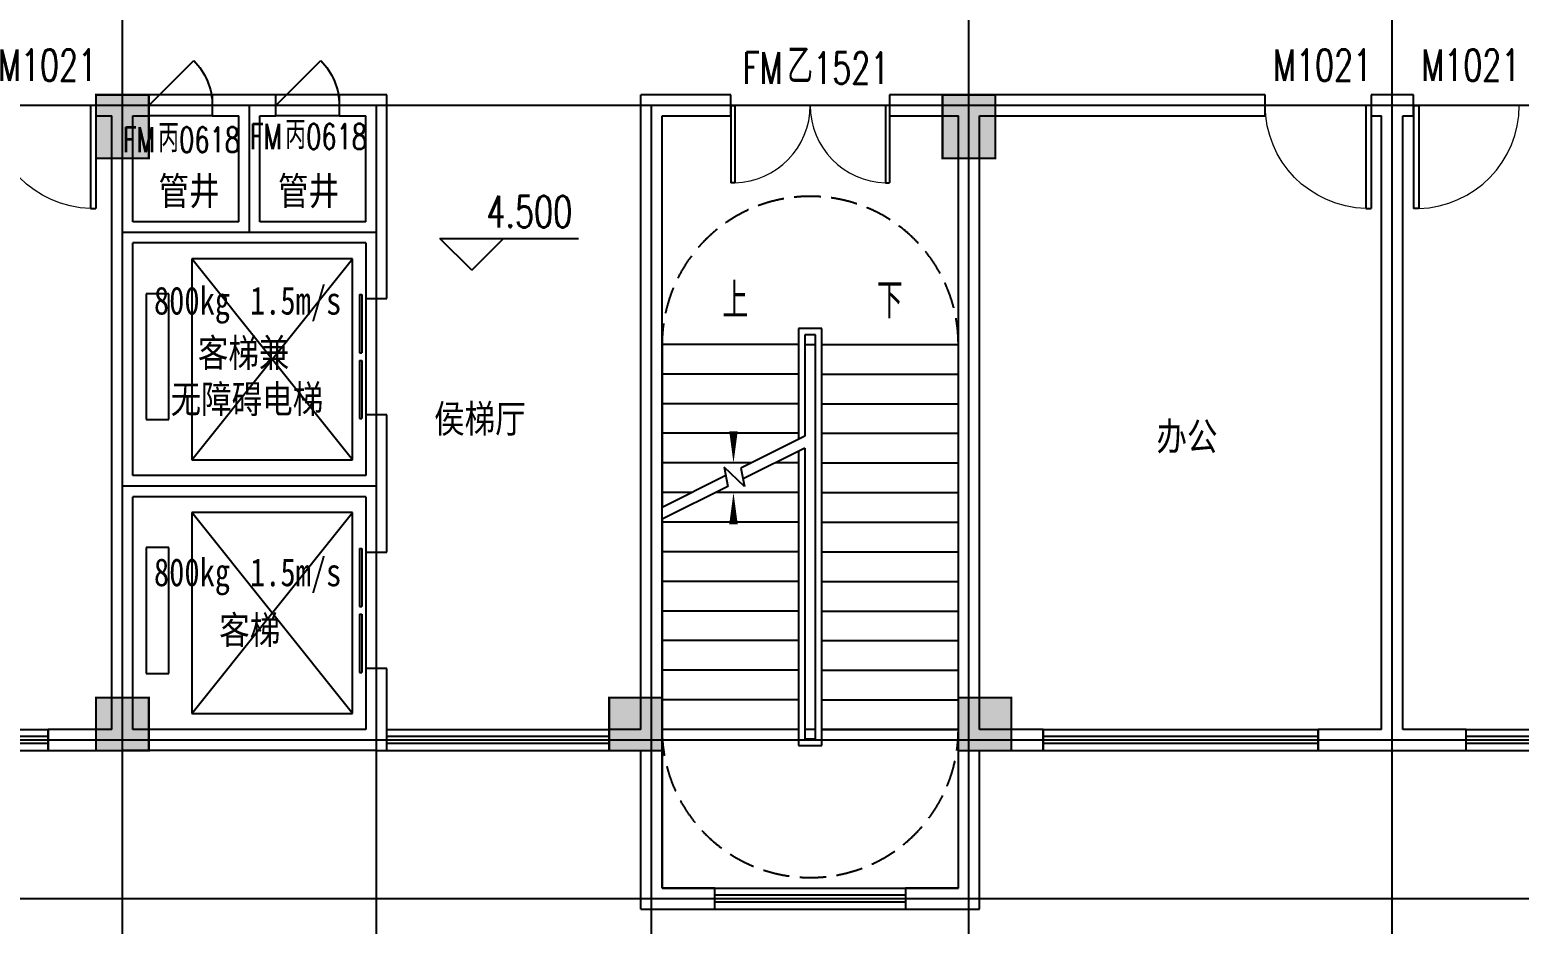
# Model space of a CAD drawing. Extents: x -6243262 to 3079315, y -2914302 to 172723.
# Drawn here: x -2473525 to -2459450, y -720143 to -711687 of the extents above; entities that cross this region are included whole.
import ezdxf

# ---------------------------------------------------------------- set-up
doc = ezdxf.new("R2010")
doc.units = 0
doc.header["$LTSCALE"] = 1000
doc.linetypes.add('DASH', pattern=[0.35, 0.25, -0.1])
for name, color, linetype in [('0-柱网', 2, 'Continuous'), ('A-DOOR', 141, 'Continuous'), ('A-FLOR-EVTR', 2, 'Continuous'), ('DIM_ELEV', 3, 'Continuous'), ('DIM_SYMB', 3, 'Continuous'), ('DOOR_FIRE', 4, 'Continuous'), ('DOOR_FIRE_TEXT', 7, 'Continuous'), ('DOTE', 24, 'Continuous'), ('PUB_TEXT', 7, 'Continuous'), ('STAIR', 2, 'Continuous'), ('WALL', 9, 'Continuous'), ('WINDOW', 4, 'Continuous'), ('WINDOW_TEXT', 7, 'Continuous')]:
    doc.layers.add(name, color=color, linetype=linetype)
doc.styles.add('-宋体', font='', dxfattribs={"width": 0.8})
doc.styles.add('_TCH_DIM', font='SIMPLEX', dxfattribs={"bigfont": 'GBCBIG'})
doc.styles.add('_TCH_WINDOW', font='SIMPLEX', dxfattribs={"height": 3.5, "bigfont": 'GBCBIG'})
doc.styles.get('-宋体').set_extended_font_data('SimSun')

# ---------------------------------------------------------------- blocks, each defined once
blk = doc.blocks.new('1#柱网')
at = {"layer": '0-柱网'}
for points in [[(509855, 85967), (509855, 85367), (510355, 85367), (510355, 85967)], [(517855, 85967), (517855, 85367), (518355, 85367), (518355, 85967)], [(509855, 80267), (509855, 79767), (510355, 79767), (510355, 80267)], [(514705, 80267), (514705, 79767), (515205, 79767), (515205, 80267)], [(518005, 80267), (518005, 79767), (518505, 79767), (518505, 80267)]]:
    blk.add_hatch(color=0, dxfattribs=at).paths.add_polyline_path(points)
at = {"layer": '0-柱网', "color": 0, "const_width": 20}
for points in [[(509855, 85967), (509855, 85367), (510355, 85367), (510355, 85967), (509855, 85967)], [(517855, 85967), (517855, 85367), (518355, 85367), (518355, 85967), (517855, 85967)], [(509855, 80267), (509855, 79767), (510355, 79767), (510355, 80267), (509855, 80267)], [(514705, 80267), (514705, 79767), (515205, 79767), (515205, 80267), (514705, 80267)], [(518005, 80267), (518005, 79767), (518505, 79767), (518505, 80267), (518005, 80267)]]:
    blk.add_lwpolyline(points, dxfattribs=at)
blk = doc.blocks.new('$WINLIB2D$00000001')
at = {"color": 0}
for points in [[(-0.5, 0.5), (-0.5, -0.5)], [(-0.5, 0.5), (0.5, 0.5)], [(0.5, -0.5), (0.5, 0.5)], [(0.5, 0.1667), (-0.5, 0.1667)], [(0.5, -0.1667), (-0.5, -0.1667)], [(-0.5, -0.5), (0.5, -0.5)]]:
    blk.add_lwpolyline(points, dxfattribs=at)
blk = doc.blocks.new('$DorLib2D$00000001')
at = {"color": 0}
for p, q in [((0.45, 0.975), (0.5, 0.975)), ((0.45, 0), (0.45, 0.975)), ((0.5, 0), (0.5, 0.975)), ((0.5, 0), (0.45, 0))]:
    blk.add_line(p, q, dxfattribs=at)
at = {"color": 0, "lineweight": 13}
blk.add_arc((0.475, 0), 0.975, 91.4693, 180, dxfattribs=at)
blk = doc.blocks.new('$DORLIB2D$00000127')
at = {"color": 0}
for points in [[(-0.533, 0.795), (-0.533, 0.69)], [(-0.033, 0.795), (-0.533, 0.795)], [(-0.033, 0.795), (-0.033, 0.69)], [(0.533, 0.795), (0.033, 0.795)], [(0.033, 0.795), (0.033, 0.69)], [(0.533, 0.795), (0.533, 0.69)], [(-0.033, 0.69), (-0.533, 0.69)], [(0.533, 0.69), (0.033, 0.69)], [(0.5, 0.5), (-0.5, 0.5)]]:
    blk.add_lwpolyline(points, dxfattribs=at)
blk = doc.blocks.new('$DorLib2D$00000114')
at = {"color": 0}
blk.add_line((0.5, 0), (-0.207, 0.707), dxfattribs=at)
blk.add_arc((0.5, 0), 1, 135, 180, dxfattribs=at)
blk = doc.blocks.new('$DorLib2D$00000002')
at = {"color": 0}
for p, q in [((-0.5, 0), (-0.5, 0.4875)), ((-0.475, 0.4875), (-0.5, 0.4875)), ((-0.475, 0), (-0.475, 0.4875)), ((0.475, 0), (0.475, 0.4875)), ((0.475, 0.4875), (0.5, 0.4875)), ((0.5, 0), (0.5, 0.4875)), ((-0.5, 0), (-0.475, 0)), ((0.5, 0), (0.475, 0))]:
    blk.add_line(p, q, dxfattribs=at)
at = {"color": 0, "lineweight": 13}
for centre, start, end in [((-0.4875, 0), 0, 88.53072), ((0.4875, 0), 91.46928, 180)]:
    blk.add_arc(centre, 0.4875, start, end, dxfattribs=at)

msp = doc.modelspace()

# ---------------------------------------------------------------- linework, layer by layer
at = {"color": 8, "linetype": 'DASH'}
for centre, start, end in [((-2466150.4, -714661.6), 359.99993, 180.00007), ((-2466150.4, -718301.6), 179.99993, 0.00007)]:
    msp.add_arc(centre, 1400, start, end, dxfattribs=at)
at = {"layer": 'A-FLOR-EVTR', "ltscale": 0.5}
for p, q in [((-2470475.4, -713851.6), (-2471995.4, -713851.6)), ((-2471995.4, -713851.6), (-2471995.4, -715751.6)), ((-2471995.4, -715751.6), (-2470475.4, -713851.6)), ((-2470475.4, -715751.6), (-2471995.4, -713851.6)), ((-2470475.4, -715751.6), (-2470475.4, -713851.6)), ((-2472210.4, -714181.6), (-2472425.4, -714181.6)), ((-2472425.4, -714181.6), (-2472425.4, -715371.6)), ((-2472210.4, -715371.6), (-2472210.4, -714181.6)), ((-2472425.4, -715371.6), (-2472210.4, -715371.6)), ((-2471995.4, -715751.6), (-2470475.4, -715751.6)), ((-2470475.4, -716251.6), (-2471995.4, -716251.6)), ((-2471995.4, -716251.6), (-2471995.4, -718151.6)), ((-2471995.4, -718151.6), (-2470475.4, -716251.6)), ((-2470475.4, -718151.6), (-2471995.4, -716251.6)), ((-2470475.4, -718151.6), (-2470475.4, -716251.6)), ((-2472210.4, -716581.6), (-2472425.4, -716581.6)), ((-2472425.4, -716581.6), (-2472425.4, -717771.6)), ((-2472210.4, -717771.6), (-2472210.4, -716581.6)), ((-2472425.4, -717771.6), (-2472210.4, -717771.6)), ((-2471995.4, -718151.6), (-2470475.4, -718151.6))]:
    msp.add_line(p, q, dxfattribs=at)
at = {"layer": 'DIM_ELEV'}
for p, q in [((-2469349.5, -713960), (-2469649.5, -713660)), ((-2469649.5, -713660), (-2468339.6, -713660)), ((-2469349.5, -713960), (-2469049.5, -713660))]:
    msp.add_line(p, q, dxfattribs=at)
at = {"layer": 'DIM_SYMB'}
for points in [[(-2466875.4, -714521.6, 0, 0, 0), (-2466875.4, -715781.6, 0, 80, 0), (-2466875.4, -715481.6, 0, 0, 0)], [(-2465425.4, -714521.6, 0, 0, 0), (-2465425.4, -719051.6, 0, 0, 0), (-2466875.4, -719051.6, 0, 0, 0), (-2466875.4, -716061.6, 0, 80, 0), (-2466875.4, -716361.6, 0, 0, 0)]]:
    msp.add_lwpolyline(points, format="xyseb", dxfattribs=at)
at = {"layer": 'DOTE'}
for p, q in [((-2472650.4, -721001.6), (-2472650.4, -700301.6)), ((-2464650.4, -721001.6), (-2464650.4, -700301.6)), ((-2460650.4, -721001.6), (-2460650.4, -700301.6)), ((-2447550.4, -712401.6), (-2489750.4, -712401.6)), ((-2471450.4, -713601.6), (-2471450.4, -712401.6)), ((-2470250.4, -721001.6), (-2470250.4, -712401.6)), ((-2467650.4, -721001.6), (-2467650.4, -712401.6)), ((-2470250.4, -713601.6), (-2472650.4, -713601.6)), ((-2470250.4, -716001.6), (-2472650.4, -716001.6)), ((-2447550.4, -718401.6), (-2489750.4, -718401.6)), ((-2447550.4, -719901.6), (-2489750.4, -719901.6))]:
    msp.add_line(p, q, dxfattribs=at)
at = {"layer": 'STAIR'}
for p, q in [((-2466040.4, -714511.6), (-2466260.4, -714511.6)), ((-2466260.4, -714511.6), (-2466260.4, -715559.6)), ((-2466100.4, -714571.6), (-2466200.4, -714571.6)), ((-2466200.4, -714571.6), (-2466200.4, -715529.7)), ((-2466100.4, -718391.6), (-2466100.4, -714571.6)), ((-2466040.4, -718451.6), (-2466040.4, -714511.6)), ((-2467550.4, -714661.6), (-2467550.4, -716201.7)), ((-2466260.4, -714661.6), (-2467550.4, -714661.6)), ((-2466200.4, -714661.6), (-2466200.4, -715529.7)), ((-2466200.4, -714661.6), (-2466100.4, -714661.6)), ((-2466100.4, -718301.6), (-2466100.4, -714661.6)), ((-2466040.4, -714661.6), (-2464750.4, -714661.6)), ((-2464750.4, -718301.6), (-2464750.4, -714661.6)), ((-2466260.4, -714941.6), (-2467550.4, -714941.6)), ((-2466040.4, -714941.6), (-2464750.4, -714941.6)), ((-2466260.4, -715221.6), (-2467550.4, -715221.6)), ((-2466040.4, -715221.6), (-2464750.4, -715221.6)), ((-2466260.4, -715501.6), (-2467550.4, -715501.6)), ((-2466200.4, -715529.7), (-2466805.2, -715830.8)), ((-2466040.4, -715501.6), (-2464750.4, -715501.6)), ((-2466200.4, -715641.4), (-2466784.7, -715932.3)), ((-2466260.4, -715671.3), (-2466260.4, -718451.6)), ((-2466200.4, -715641.4), (-2466200.4, -718301.6)), ((-2466200.4, -715641.4), (-2466200.4, -718391.6)), ((-2466706.3, -715781.6), (-2467550.4, -715781.6)), ((-2466769.8, -716005.7), (-2466964.8, -715820.4)), ((-2466964.8, -715820.4), (-2466927.6, -716003.4)), ((-2466805.2, -715830.8), (-2466769.8, -716005.7)), ((-2466260.4, -715781.6), (-2466482, -715781.6)), ((-2466040.4, -715781.6), (-2464750.4, -715781.6)), ((-2466948.2, -715902), (-2467550.4, -716201.7)), ((-2466927.6, -716003.4), (-2467550.4, -716313.5)), ((-2467268.8, -716061.6), (-2467550.4, -716061.6)), ((-2466260.4, -716061.6), (-2467044.4, -716061.6)), ((-2466040.4, -716061.6), (-2464750.4, -716061.6)), ((-2467550.4, -716313.5), (-2467550.4, -718301.6)), ((-2466260.4, -716341.6), (-2467550.4, -716341.6)), ((-2466040.4, -716341.6), (-2464750.4, -716341.6)), ((-2466260.4, -716621.6), (-2467550.4, -716621.6)), ((-2466040.4, -716621.6), (-2464750.4, -716621.6)), ((-2466260.4, -716901.6), (-2467550.4, -716901.6)), ((-2466040.4, -716901.6), (-2464750.4, -716901.6)), ((-2466260.4, -717181.6), (-2467550.4, -717181.6)), ((-2466040.4, -717181.6), (-2464750.4, -717181.6)), ((-2466260.4, -717461.6), (-2467550.4, -717461.6)), ((-2466040.4, -717461.6), (-2464750.4, -717461.6)), ((-2466260.4, -717741.6), (-2467550.4, -717741.6)), ((-2466040.4, -717741.6), (-2464750.4, -717741.6)), ((-2466260.4, -718021.6), (-2467550.4, -718021.6)), ((-2466040.4, -718021.6), (-2464750.4, -718021.6)), ((-2466260.4, -718301.6), (-2467550.4, -718301.6)), ((-2467550.4, -718301.6), (-2467550.4, -719801.6)), ((-2466260.4, -718301.6), (-2467550.4, -718301.6)), ((-2466100.4, -718301.6), (-2466200.4, -718301.6)), ((-2466040.4, -718301.6), (-2464750.4, -718301.6)), ((-2464750.4, -718301.6), (-2466040.4, -718301.6)), ((-2464750.4, -719801.6), (-2464750.4, -718301.6)), ((-2466260.4, -718451.6), (-2466040.4, -718451.6)), ((-2466200.4, -718391.6), (-2466100.4, -718391.6)), ((-2467550.4, -719801.6), (-2464750.4, -719801.6))]:
    msp.add_line(p, q, dxfattribs=at)
at = {"layer": 'WALL'}
for p, q in [((-2472650.4, -712301.6), (-2472900.4, -712301.6)), ((-2472900.4, -712301.6), (-2472900.4, -712501.6)), ((-2472400.4, -712301.6), (-2472650.4, -712301.6)), ((-2472400.4, -712501.6), (-2472400.4, -712301.6)), ((-2471450.4, -712301.6), (-2471800.4, -712301.6)), ((-2471800.4, -712301.6), (-2471800.4, -712501.6)), ((-2471200.4, -712301.6), (-2471450.4, -712301.6)), ((-2471200.4, -712501.6), (-2471200.4, -712301.6)), ((-2470150.4, -712301.6), (-2470600.4, -712301.6)), ((-2470600.4, -712301.6), (-2470600.4, -712501.6)), ((-2470150.4, -713601.6), (-2470150.4, -712301.6)), ((-2466900.4, -712301.6), (-2467750.4, -712301.6)), ((-2467750.4, -718301.6), (-2467750.4, -712301.6)), ((-2466900.4, -712501.6), (-2466900.4, -712301.6)), ((-2464650.4, -712301.6), (-2465400.4, -712301.6)), ((-2465400.4, -712301.6), (-2465400.4, -712501.6)), ((-2461850.4, -712301.6), (-2464650.4, -712301.6)), ((-2461850.4, -712501.6), (-2461850.4, -712301.6)), ((-2460650.4, -712301.6), (-2460850.4, -712301.6)), ((-2460850.4, -712301.6), (-2460850.4, -712501.6)), ((-2460450.4, -712301.6), (-2460650.4, -712301.6)), ((-2460450.4, -712501.6), (-2460450.4, -712301.6)), ((-2472900.4, -712501.6), (-2472750.4, -712501.6)), ((-2472750.4, -713601.6), (-2472750.4, -712501.6)), ((-2472550.4, -713501.6), (-2472550.4, -712501.6)), ((-2472550.4, -712501.6), (-2472400.4, -712501.6)), ((-2471800.4, -712501.6), (-2471550.4, -712501.6)), ((-2471550.4, -713501.6), (-2471550.4, -712501.6)), ((-2471350.4, -712501.6), (-2471200.4, -712501.6)), ((-2471350.4, -713501.6), (-2471350.4, -712501.6)), ((-2470600.4, -712501.6), (-2470350.4, -712501.6)), ((-2470350.4, -713501.6), (-2470350.4, -712501.6)), ((-2467550.4, -712501.6), (-2466900.4, -712501.6)), ((-2467550.4, -718401.6), (-2467550.4, -712501.6)), ((-2465400.4, -712501.6), (-2464750.4, -712501.6)), ((-2464750.4, -718401.6), (-2464750.4, -712501.6)), ((-2464550.4, -712501.6), (-2461850.4, -712501.6)), ((-2464550.4, -718301.6), (-2464550.4, -712501.6)), ((-2460850.4, -712501.6), (-2460750.4, -712501.6)), ((-2460750.4, -718301.6), (-2460750.4, -712501.6)), ((-2460550.4, -718301.6), (-2460550.4, -712501.6)), ((-2460550.4, -712501.6), (-2460450.4, -712501.6)), ((-2471550.4, -713501.6), (-2472550.4, -713501.6)), ((-2470350.4, -713501.6), (-2471350.4, -713501.6)), ((-2472750.4, -716001.6), (-2472750.4, -713601.6)), ((-2472550.4, -715901.6), (-2472550.4, -713701.6)), ((-2471450.4, -713701.6), (-2472550.4, -713701.6)), ((-2470350.4, -713701.6), (-2471450.4, -713701.6)), ((-2470350.4, -713701.6), (-2470350.4, -714226.6)), ((-2470150.4, -714226.6), (-2470150.4, -713601.6)), ((-2470350.4, -714226.6), (-2470150.4, -714226.6)), ((-2470150.4, -715326.6), (-2470350.4, -715326.6)), ((-2470350.4, -715326.6), (-2470350.4, -715901.6)), ((-2470150.4, -716001.6), (-2470150.4, -715326.6)), ((-2470350.4, -715901.6), (-2472550.4, -715901.6)), ((-2472750.4, -718301.6), (-2472750.4, -716001.6)), ((-2472550.4, -718301.6), (-2472550.4, -716101.6)), ((-2470350.4, -716101.6), (-2472550.4, -716101.6)), ((-2470350.4, -716101.6), (-2470350.4, -716626.6)), ((-2470150.4, -716626.6), (-2470150.4, -716001.6)), ((-2470350.4, -716626.6), (-2470150.4, -716626.6)), ((-2470150.4, -717726.6), (-2470350.4, -717726.6)), ((-2470350.4, -717726.6), (-2470350.4, -718301.6)), ((-2470150.4, -718301.6), (-2470150.4, -717726.6)), ((-2472750.4, -718301.6), (-2473350.4, -718301.6)), ((-2473350.4, -718301.6), (-2473350.4, -718501.6)), ((-2470350.4, -718301.6), (-2472550.4, -718301.6)), ((-2470150.4, -718501.6), (-2470150.4, -718301.6)), ((-2467750.4, -718301.6), (-2468050.4, -718301.6)), ((-2468050.4, -718301.6), (-2468050.4, -718501.6)), ((-2463950.4, -718301.6), (-2464550.4, -718301.6)), ((-2463950.4, -718501.6), (-2463950.4, -718301.6)), ((-2460750.4, -718301.6), (-2461350.4, -718301.6)), ((-2461350.4, -718301.6), (-2461350.4, -718501.6)), ((-2459950.4, -718301.6), (-2460550.4, -718301.6)), ((-2459950.4, -718501.6), (-2459950.4, -718301.6)), ((-2473350.4, -718501.6), (-2472650.4, -718501.6)), ((-2470250.4, -718501.6), (-2472650.4, -718501.6)), ((-2470250.4, -718501.6), (-2470150.4, -718501.6)), ((-2468050.4, -718501.6), (-2467750.4, -718501.6)), ((-2467750.4, -720001.6), (-2467750.4, -718501.6)), ((-2467550.4, -719801.6), (-2467550.4, -718401.6)), ((-2464750.4, -719801.6), (-2464750.4, -718401.6)), ((-2464550.4, -718501.6), (-2463950.4, -718501.6)), ((-2464550.4, -720001.6), (-2464550.4, -718501.6)), ((-2461350.4, -718501.6), (-2460650.4, -718501.6)), ((-2460650.4, -718501.6), (-2459950.4, -718501.6)), ((-2467050.4, -719801.6), (-2467550.4, -719801.6)), ((-2467050.4, -720001.6), (-2467050.4, -719801.6)), ((-2464750.4, -719801.6), (-2465250.4, -719801.6)), ((-2465250.4, -719801.6), (-2465250.4, -720001.6)), ((-2467750.4, -720001.6), (-2467050.4, -720001.6)), ((-2465250.4, -720001.6), (-2464550.4, -720001.6))]:
    msp.add_line(p, q, dxfattribs=at)
at = {"layer": 'WINDOW'}
for p, q in [((-2471800.4, -712301.6), (-2472400.4, -712301.6)), ((-2470600.4, -712301.6), (-2471200.4, -712301.6)), ((-2471800.4, -712501.6), (-2472400.4, -712501.6)), ((-2470600.4, -712501.6), (-2471200.4, -712501.6))]:
    msp.add_line(p, q, dxfattribs=at)

# ---------------------------------------------------------------- block references
at = {"layer": '0-柱网'}
msp.add_blockref('1#柱网', (-2982755.4, -798268.8), dxfattribs=at)
at = {"layer": 'A-DOOR', "xscale": 1100, "yscale": 200, "zscale": 200, "rotation": 90}
for p in [(-2470250.4, -714776.6), (-2470250.4, -717176.6)]:
    msp.add_blockref('$DORLIB2D$00000127', p, dxfattribs=at)
at = {"layer": 'DOOR_FIRE', "xscale": 1500, "yscale": 1500, "zscale": 200, "rotation": 180}
msp.add_blockref('$DorLib2D$00000002', (-2466150.4, -712401.6), dxfattribs=at)
at = {"layer": 'WINDOW'}
ref = msp.add_blockref('$DorLib2D$00000001', (-2473400.4, -712401.6), dxfattribs=dict(at, xscale=-1000, yscale=1000, zscale=-1000, rotation=180))
ref.add_attrib('A', 'M1021', (-2473825.4, -712170.4), dxfattribs={"layer": 'WINDOW_TEXT', "height": 297.5, "style": '_TCH_WINDOW', "width": 0.705882})
ref = msp.add_blockref('$DorLib2D$00000001', (-2461350.4, -712401.6), dxfattribs=dict(at, xscale=-1000, yscale=1000, zscale=-1000, rotation=180))
ref.add_attrib('A', 'M1021', (-2461775.4, -712170.4), dxfattribs={"layer": 'WINDOW_TEXT', "height": 297.5, "style": '_TCH_WINDOW', "width": 0.705882})
ref = msp.add_blockref('$DorLib2D$00000001', (-2459950.4, -712401.6), dxfattribs=dict(at, xscale=1000, yscale=1000, zscale=1000, rotation=180))
ref.add_attrib('A', 'M1021', (-2460375.4, -712170.4), dxfattribs={"layer": 'WINDOW_TEXT', "height": 297.5, "style": '_TCH_WINDOW', "width": 0.705882})
at = {"layer": 'WINDOW', "rotation": 180}
for name, p, xscale, yscale, zscale in [('$DorLib2D$00000114', (-2472100.4, -712401.6), 600, -600, 600), ('$DorLib2D$00000114', (-2470900.4, -712401.6), 600, -600, 600), ('$WINLIB2D$00000001', (-2474650.4, -718401.6), -2600, -200, -2600), ('$WINLIB2D$00000001', (-2469100.4, -718401.6), -2100.000000005137, 200, -2100.000000005137), ('$WINLIB2D$00000001', (-2462650.4, -718401.6), -2600, -200, -2600), ('$WINLIB2D$00000001', (-2458650.4, -718401.6), -2600, 200, -2600), ('$WINLIB2D$00000001', (-2466150.4, -719901.6), -1800, 200, -1800)]:
    msp.add_blockref(name, p, dxfattribs=dict(at, xscale=xscale, yscale=yscale, zscale=zscale))

# ---------------------------------------------------------------- texts
at = {"layer": 'DIM_ELEV', "color": 7, "style": '_TCH_DIM', "width": 0.705882}
msp.add_text('4.500', height=297.5, dxfattribs=at).set_placement((-2469209.6, -713555))
at = {"layer": 'DIM_SYMB', "color": 7, "style": '_TCH_DIM'}
for s, p in [('上', (-2466979.6, -714416.6)), ('下', (-2465520.3, -714416.6))]:
    msp.add_text(s, height=337.6, dxfattribs=at).set_placement(p)
at = {"layer": 'DOOR_FIRE_TEXT', "style": '_TCH_WINDOW', "width": 0.705882}
for s, p in [('FM', (-2466788.3, -712196.7)), ('1521', (-2466122.5, -712196.7))]:
    msp.add_text(s, height=297.5, dxfattribs=at).set_placement(p)
at = {"layer": 'DOOR_FIRE_TEXT', "style": '_TCH_WINDOW'}
msp.add_text('乙', height=337.6, dxfattribs=at).set_placement((-2466368.3, -712196.7))
at = {"layer": 'PUB_TEXT', "style": '-宋体', "width": 0.8}
for s, p in [('管井', (-2472308.6, -713342.6)), ('管井', (-2471179.5, -713342.6)), ('800kg', (-2472352, -714379.3)), ('1.5m/s', (-2471444.6, -714379.3)), ('客梯兼', (-2471937.3, -714873.2)), ('无障碍电梯', (-2472194.6, -715310.5)), ('侯梯厅', (-2469704.9, -715496)), ('办公', (-2462878.2, -715662.9)), ('800kg', (-2472352, -716947.3)), ('1.5m/s', (-2471444.6, -716947.3)), ('客梯', (-2471735.2, -717493.4))]:
    msp.add_text(s, height=264.35, dxfattribs=at).set_placement(p)
at = {"layer": 'WINDOW_TEXT', "style": '_TCH_WINDOW', "width": 0.705882}
for s, p in [('FM', (-2472646.7, -712845.1)), ('0618', (-2472114.1, -712845.1)), ('FM', (-2471446.7, -712815.3)), ('0618', (-2470914.1, -712815.3))]:
    msp.add_text(s, height=238, dxfattribs=at).set_placement(p)
at = {"layer": 'WINDOW_TEXT', "style": '_TCH_WINDOW'}
for p in [(-2472310.7, -712845.1), (-2471110.7, -712815.3)]:
    msp.add_text('丙', height=270.1, dxfattribs=at).set_placement(p)

doc.saveas('drawing.dxf')
